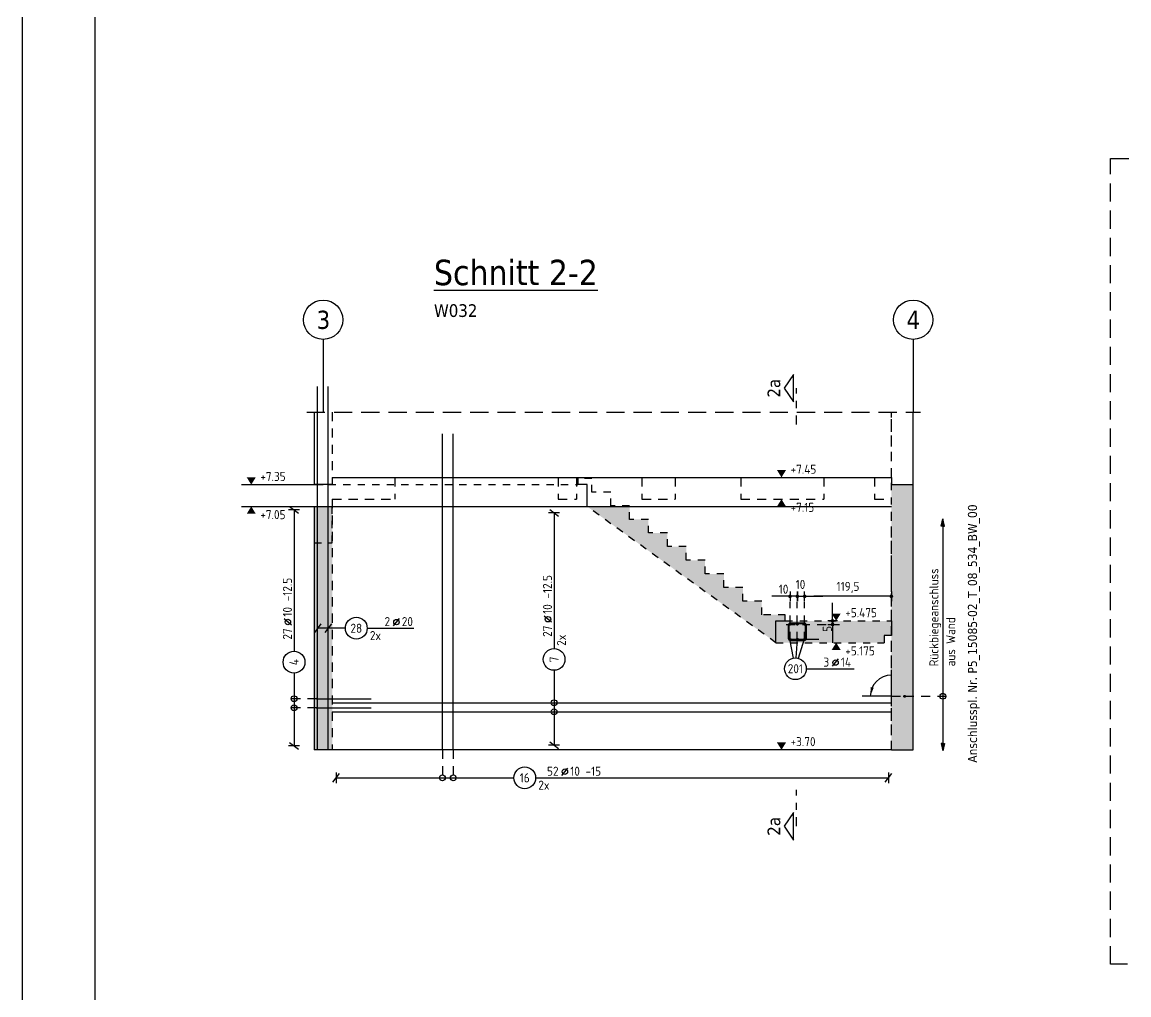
# Model space of a CAD drawing. Extents: x -4 to 75, y 1 to 115.
# Drawn here: x 6 to 21.24, y 16.68 to 30.07 of the extents above; entities that cross this region are included whole.
import ezdxf
from ezdxf.enums import TextEntityAlignment as Align

# ---------------------------------------------------------------- set-up
doc = ezdxf.new("R2010")
doc.units = 0
doc.header["$LTSCALE"] = 0.5
for name, pattern in [('AUSGEZOGEN', [1000.01, 1000, 0.01]), ('DASHDOT2', [0.5, 0.25, -0.125, 0, -0.125]), ('DASHDOTSMALL', [1.05, 0.5, -0.25, 0.05, -0.25]), ('DASHED', [0.75, 0.5, -0.25]), ('HIDDEN', [0.375, 0.25, -0.125]), ('HIDDEN2', [0.187, 0.125, -0.062]), ('PUNKT', [0.175, 0.05, -0.125]), ('STRICHLINIE', [0.75, 0.5, -0.25]), ('STRICHPUNKT2', [0.55, 0.25, -0.125, 0.05, -0.125]), ('VERDECKT', [0.375, 0.25, -0.125])]:
    doc.linetypes.add(name, pattern=pattern)
for name, color, linetype in [('ACHSEN', 7, 'Continuous'), ('AFU', 7, 'Continuous'), ('BETON', 7, 'Continuous'), ('DETAIL', 7, 'Continuous'), ('DRUEBER', 7, 'Continuous'), ('grau_mittel', 7, 'Continuous'), ('HILFE', 7, 'Continuous'), ('koten', 7, 'Continuous'), ('MASSE', 7, 'Continuous'), ('RAHMEN', 7, 'Continuous'), ('RND', 7, 'Continuous'), ('SCHNITTE', 7, 'Continuous'), ('SFP_Achsen', 7, 'Continuous'), ('TEXT', 7, 'Continuous'), ('VERDECKT', 7, 'Continuous')]:
    doc.layers.add(name, color=color, linetype=linetype)
doc.layers.add('NOPLOT', color=7, linetype='Continuous', plot=False)
doc.styles.add('helv', font='tahoma.ttf')
doc.styles.add('txt', font='isocp.shx')
doc.linetypes.add('AFU_50K', pattern='A,0.15,["/",Standard,S=0.2,R=0,X=-0.01,Y=-0.1],0.07,["/",Standard,S=0.2,R=0,X=-0.01,Y=-0.1],0.15', length=0.37)
doc.linetypes.add('AFU_50L', pattern='A,0.75,["/",Standard,S=0.2,R=0,X=-0.01,Y=-0.1],0.07,["/",Standard,S=0.2,R=0,X=-0.01,Y=-0.1],0.75', length=1.57)
doc.dimstyles.new('DOT_I', dxfattribs={"dimscale": 0.5, "dimtxt": 0.25, "dimasz": 0.25, "dimexe": 0.1, "dimexo": 0.3, "dimgap": 0.1, "dimtad": 1, "dimdec": 3, "dimzin": 3, "dimtxsty": 'txt', "dimblk": 'DOT', "dimblk1": 'DOT', "dimblk2": 'DOT', "dimsah": 1, "dimcen": 0.1, "dimse1": 1, "dimse2": 1, "dimazin": 0, "dimtfac": 1, "dimtdec": 4, "dimtix": 1, "dimtmove": 2, "dimatfit": 3, "dimfxl": 0, "dimtvp": 1, "dimtolj": 1, "dimtzin": 0, "dimarcsym": 0})

# ---------------------------------------------------------------- blocks, each defined once
blk = doc.blocks.new('PFEIL')
at = {"color": 7, "linetype": 'Continuous'}
blk.add_solid([(-1, -0.17), (-1, 0.17), (0, 0)], dxfattribs=at)
blk = doc.blocks.new('Pfeillinie')
at = {"layer": 'TEXT', "linetype": 'Continuous'}
blk.add_hatch(color=7, dxfattribs=at).paths.add_polyline_path([(0, 0), (-0.8, 0.2), (-0.8, 0), (-0.8, -0.2)])
at = {"layer": 'TEXT', "color": 7, "linetype": 'Continuous'}
for p, q in [((-0.8, 0), (-0.8, 0.2)), ((-0.8, 0.2), (0, 0)), ((-0.8, 0), (-0.8, -0.2)), ((-0.8, -0.2), (0, 0))]:
    blk.add_line(p, q, dxfattribs=at)
blk = doc.blocks.new('DOT')
at = {"layer": 'MASSE', "color": 7, "linetype": 'Continuous'}
for p, q in [((0, 0), (-1, 0)), ((0, 0.54), (0, -0.54))]:
    blk.add_line(p, q, dxfattribs=at)
at = {"layer": 'MASSE', "color": 7, "linetype": 'Continuous', "const_width": 0.2}
blk.add_lwpolyline([(-0.1, 0, 1), (0.1, 0, 1)], format="xyb", close=True, dxfattribs=at)
blk = doc.blocks.new('*D36')
at = {"layer": 'Defpoints', "color": 0, "linetype": 'AUSGEZOGEN', "transparency": 16777216}
for p in [(16.578, 22.164), (16.578, 22.164), (16.678, 22.164)]:
    blk.add_point(p, dxfattribs=at)
at = {"layer": 'MASSE', "color": 0, "linetype": 'AUSGEZOGEN', "lineweight": -2, "transparency": 16777216}
for p, q in [((16.453, 22.164), (16.328, 22.164)), ((16.678, 22.164), (16.578, 22.164)), ((16.803, 22.164), (16.928, 22.164))]:
    blk.add_line(p, q, dxfattribs=at)
at = {"layer": 'MASSE', "color": 0, "linetype": 'AUSGEZOGEN', "lineweight": -2, "transparency": 16777216, "xscale": 0.125, "yscale": 0.125, "zscale": 0.125}
blk.add_blockref('DOT', (16.578, 22.164), dxfattribs=at)
at = {"layer": 'MASSE', "color": 0, "linetype": 'AUSGEZOGEN', "lineweight": -2, "transparency": 16777216, "xscale": 0.125, "yscale": 0.125, "zscale": 0.125, "rotation": 180}
blk.add_blockref('DOT', (16.678, 22.164), dxfattribs=at)
at = {"layer": 'MASSE', "color": 0, "linetype": 'AUSGEZOGEN', "transparency": 16777216, "insert": (16.488, 22.262), "char_height": 0.125, "attachment_point": 5, "style": 'txt'}
blk.add_mtext('\\A1;10', dxfattribs=at)
blk = doc.blocks.new('*D37')
at = {"layer": 'Defpoints', "color": 0, "linetype": 'AUSGEZOGEN', "transparency": 16777216}
for p in [(16.678, 22.164), (16.778, 22.164), (16.778, 22.164)]:
    blk.add_point(p, dxfattribs=at)
at = {"layer": 'MASSE', "color": 0, "linetype": 'AUSGEZOGEN', "lineweight": -2, "transparency": 16777216}
for p, q in [((16.553, 22.164), (16.428, 22.164)), ((16.678, 22.164), (16.778, 22.164)), ((16.903, 22.164), (17.028, 22.164))]:
    blk.add_line(p, q, dxfattribs=at)
at = {"layer": 'MASSE', "color": 0, "linetype": 'AUSGEZOGEN', "lineweight": -2, "transparency": 16777216, "xscale": 0.125, "yscale": 0.125, "zscale": 0.125}
blk.add_blockref('DOT', (16.678, 22.164), dxfattribs=at)
at = {"layer": 'MASSE', "color": 0, "linetype": 'AUSGEZOGEN', "lineweight": -2, "transparency": 16777216, "xscale": 0.125, "yscale": 0.125, "zscale": 0.125, "rotation": 180}
blk.add_blockref('DOT', (16.778, 22.164), dxfattribs=at)
at = {"layer": 'MASSE', "color": 0, "linetype": 'AUSGEZOGEN', "transparency": 16777216, "insert": (16.721, 22.328), "char_height": 0.125, "attachment_point": 5, "style": 'txt'}
blk.add_mtext('\\A1;10', dxfattribs=at)
blk = doc.blocks.new('RND_LEI')
at = {"layer": 'RND', "color": 7, "linetype": 'Continuous'}
blk.add_line((1.022, 0.066), (1.19, 0.27), dxfattribs=at)
for centre, radius in [((0, 0), 0.3), ((1.106, 0.168), 0.075)]:
    blk.add_circle(centre, radius, dxfattribs=at)
at = {"layer": 'RND', "color": 7, "linetype": 'Continuous', "style": 'txt'}
blk.add_attdef('ANZ', text='', height=0.25, dxfattribs=at).set_placement((0.931, 0.057), align=Align.RIGHT)
for tag, p in [('DUM', (1.253, 0.057)), ('ABSTD', (1.674, 0.057)), ('POSTXT', (0.374, -0.327))]:
    blk.add_attdef(tag, p, '', height=0.25, dxfattribs=at)
blk.add_attdef('POSL', text='', height=0.25, dxfattribs=at).set_placement((0, 0), align=Align.MIDDLE)
blk = doc.blocks.new('*D38')
at = {"layer": 'Defpoints', "color": 0, "linetype": 'AUSGEZOGEN', "transparency": 16777216}
for p in [(17.164, 21.826), (17.164, 21.826), (17.164, 21.776)]:
    blk.add_point(p, dxfattribs=at)
at = {"layer": 'MASSE', "color": 0, "linetype": 'AUSGEZOGEN', "lineweight": -2, "transparency": 16777216}
for p, q in [((17.164, 21.951), (17.164, 22.076)), ((17.164, 21.776), (17.164, 21.826)), ((17.164, 21.651), (17.164, 21.526))]:
    blk.add_line(p, q, dxfattribs=at)
at = {"layer": 'MASSE', "color": 0, "linetype": 'AUSGEZOGEN', "lineweight": -2, "transparency": 16777216, "xscale": 0.125, "yscale": 0.125, "zscale": 0.125}
for p, rotation in [((17.164, 21.826), 270), ((17.164, 21.776), 90)]:
    blk.add_blockref('DOT', p, dxfattribs=dict(at, rotation=rotation))
at = {"layer": 'MASSE', "color": 0, "linetype": 'AUSGEZOGEN', "transparency": 16777216, "insert": (17.091, 21.716), "char_height": 0.125, "attachment_point": 5, "rotation": 90, "style": 'txt'}
blk.add_mtext('\\A1;5', dxfattribs=at)
blk = doc.blocks.new('*D39')
at = {"layer": 'Defpoints', "color": 0, "linetype": 'AUSGEZOGEN', "transparency": 16777216}
for p in [(16.778, 22.164), (16.778, 22.164), (17.973, 22.164)]:
    blk.add_point(p, dxfattribs=at)
at = {"layer": 'MASSE', "color": 0, "linetype": 'AUSGEZOGEN', "lineweight": -2, "transparency": 16777216}
blk.add_line((17.848, 22.164), (16.903, 22.164), dxfattribs=at)
at = {"layer": 'MASSE', "color": 0, "linetype": 'AUSGEZOGEN', "lineweight": -2, "transparency": 16777216, "xscale": 0.125, "yscale": 0.125, "zscale": 0.125, "rotation": 180}
blk.add_blockref('DOT', (16.778, 22.164), dxfattribs=at)
at = {"layer": 'MASSE', "color": 0, "linetype": 'AUSGEZOGEN', "lineweight": -2, "transparency": 16777216, "xscale": 0.125, "yscale": 0.125, "zscale": 0.125}
blk.add_blockref('DOT', (17.973, 22.164), dxfattribs=at)
at = {"layer": 'MASSE', "color": 0, "linetype": 'AUSGEZOGEN', "transparency": 16777216, "insert": (17.375, 22.286), "char_height": 0.125, "attachment_point": 5, "style": 'txt'}
blk.add_mtext('\\A1;119,5', dxfattribs=at)
blk = doc.blocks.new('lei_gre')
at = {"layer": 'RND', "color": 7, "linetype": 'Continuous'}
for p, q in [((-0.09, -0.12), (0.09, 0.12)), ((0, 0.15), (0, -0.15))]:
    blk.add_line(p, q, dxfattribs=at)
blk = doc.blocks.new('SCHN-2')
at = {"layer": 'SCHNITTE', "color": 6, "linetype": 'Continuous'}
blk.add_lwpolyline([(0.378, 0.088), (0, 0.34), (-0.378, 0.088)], close=True, dxfattribs=at)
at = {"layer": 'SCHNITTE', "color": 1, "linetype": 'DASHDOTSMALL', "style": 'helv'}
blk.add_attdef('SCHN-2', text='', height=0.35, dxfattribs=at).set_placement((0, 0.45), align=Align.CENTER)
blk = doc.blocks.new('A0--19')
at = {"layer": 'RAHMEN'}
blk.add_line((0, 84.1), (0, 0), dxfattribs=at)
at = {"layer": 'RAHMEN', "color": 5}
blk.add_line((2, 83.6), (2, 0.5), dxfattribs=at)
blk = doc.blocks.new('okrd_o')
at = {"layer": 'koten', "color": 7, "linetype": 'Continuous'}
blk.add_solid([(-0.125, 0.202), (0.125, 0.202), (0, 0)], dxfattribs=at)
at = {"layer": 'koten', "style": 'txt'}
blk.add_attdef('OKRD', (0.25, 0.1), '', height=0.25, dxfattribs=at)
blk = doc.blocks.new('okrd_u')
at = {"layer": 'koten', "color": 7, "linetype": 'Continuous'}
blk.add_solid([(-0.125, -0.202), (0.125, -0.202), (0, 0)], dxfattribs=at)
at = {"layer": 'koten', "style": 'txt'}
blk.add_attdef('OKRD', (0.25, -0.35), '', height=0.25, dxfattribs=at)

msp = doc.modelspace()

# ---------------------------------------------------------------- hatches: boundary and pattern name
at = {"layer": 'grau_mittel'}
h = msp.add_hatch(color=61, dxfattribs=at)
h.paths.add_polyline_path([(17.9725, 21.826), (17.9725, 20.051), (17.9725, 20.051), (18.2725, 20.051), (18.2725, 23.701), (17.9725, 23.701)])
h.paths.add_polyline_path([(10.0225, 20.051), (10.2725, 20.051), (10.2725, 22.901), (10.0225, 22.901)])
h.paths.add_polyline_path([(10.0225, 22.901), (10.2725, 22.901), (10.2725, 23.401), (10.0225, 23.401)])
msp.add_hatch(color=61, dxfattribs=at).paths.add_polyline_path([(16.5125, 21.826), (16.5125, 21.911), (16.1875, 21.911), (16.1875, 22.0985), (15.9275, 22.0985), (15.9275, 22.286), (15.6675, 22.286), (15.6675, 22.4735), (15.4075, 22.4735), (15.4075, 22.661), (15.1475, 22.661), (15.1475, 22.8485), (14.8875, 22.8485), (14.8875, 23.036), (14.6275, 23.036), (14.6275, 23.2235), (14.3675, 23.2235), (14.3675, 23.401), (13.7825, 23.401), (16.3825, 21.526), (17.8725, 21.526), (17.8725, 21.626), (17.9725, 21.626), (17.9725, 21.826)])

# ---------------------------------------------------------------- linework, layer by layer
at = {"layer": 'ACHSEN', "color": 140, "linetype": 'AUSGEZOGEN'}
for p, q in [((10.1475, 25.701), (10.1475, 24.701)), ((18.2725, 25.701), (18.2725, 24.701))]:
    msp.add_line(p, q, dxfattribs=at)
at = {"layer": 'ACHSEN', "color": 102, "linetype": 'DASHDOT2'}
for p, q in [((16.5775, 21.776), (16.5775, 22.087)), ((16.6775, 21.776), (16.6775, 22.087)), ((16.7775, 21.776), (16.7775, 22.087)), ((16.524, 21.776), (17.2583, 21.776))]:
    msp.add_line(p, q, dxfattribs=at)
at = {"layer": 'AFU', "color": 8, "linetype": 'AFU_50L'}
for p, q in [((10.2725, 23.801), (17.9725, 23.801)), ((17.9725, 23.801), (17.9725, 23.701)), ((10.2725, 23.401), (17.9725, 23.401)), ((17.9725, 20.051), (10.0225, 20.051))]:
    msp.add_line(p, q, dxfattribs=at)
at = {"layer": 'AFU', "color": 8, "linetype": 'AFU_50K'}
for p, q in [((10.2725, 23.801), (10.2725, 23.701)), ((10.2725, 23.701), (10.0225, 23.701)), ((17.9725, 23.701), (18.2725, 23.701)), ((10.0225, 23.401), (10.2725, 23.401)), ((17.9725, 21.826), (17.9725, 21.626)), ((17.9725, 20.051), (18.2725, 20.051))]:
    msp.add_line(p, q, dxfattribs=at)
at = {"layer": 'BETON', "color": 6, "linetype": 'AUSGEZOGEN'}
for p, q in [((10.0225, 24.701), (10.0225, 23.701)), ((18.2725, 20.051), (18.2725, 24.701)), ((9.0225, 23.701), (10.0225, 23.701)), ((9.0225, 23.401), (10.0225, 23.401)), ((10.0225, 23.401), (10.0225, 20.051))]:
    msp.add_line(p, q, dxfattribs=at)
at = {"layer": 'DETAIL', "color": 102, "linetype": 'STRICHLINIE'}
msp.add_lwpolyline([(20.9917, 17.0986), (20.9917, 28.1891), (25.3495, 28.1891), (25.3495, 17.0986)], close=True, dxfattribs=at)
at = {"layer": 'DRUEBER', "color": 7, "linetype": 'PUNKT'}
for p, q in [((17.9725, 21.826), (17.9725, 24.701)), ((13.8475, 23.786), (13.6525, 23.786)), ((13.6525, 23.786), (13.6525, 23.701)), ((13.8475, 23.5985), (13.8475, 23.786)), ((10.0225, 23.701), (13.6525, 23.701)), ((14.1075, 23.5985), (13.8475, 23.5985)), ((14.1075, 23.411), (14.1075, 23.5985)), ((10.2725, 23.401), (13.7825, 23.401)), ((10.2725, 22.901), (10.2725, 23.401)), ((16.3825, 21.526), (13.7825, 23.401)), ((14.3675, 23.411), (14.1075, 23.411)), ((14.3675, 23.2235), (14.3675, 23.411)), ((14.6275, 23.2235), (14.3675, 23.2235)), ((14.6275, 23.036), (14.6275, 23.2235)), ((14.8875, 23.036), (14.6275, 23.036)), ((14.8875, 22.8485), (14.8875, 23.036)), ((10.0225, 22.901), (10.2725, 22.901)), ((15.1475, 22.8485), (14.8875, 22.8485)), ((15.1475, 22.661), (15.1475, 22.8485)), ((15.4075, 22.661), (15.1475, 22.661)), ((15.4075, 22.4735), (15.4075, 22.661)), ((15.6675, 22.4735), (15.4075, 22.4735)), ((15.6675, 22.286), (15.6675, 22.4735)), ((15.9275, 22.286), (15.6675, 22.286)), ((15.9275, 22.0985), (15.9275, 22.286)), ((16.1875, 22.0985), (15.9275, 22.0985)), ((16.1875, 21.911), (16.1875, 22.0985)), ((16.5125, 21.911), (16.1875, 21.911)), ((16.5125, 21.826), (16.5125, 21.911)), ((16.5125, 21.826), (17.9725, 21.826)), ((16.3825, 21.526), (17.8725, 21.526)), ((17.9725, 21.626), (17.8725, 21.626)), ((17.8725, 21.626), (17.8725, 21.526)), ((17.9725, 20.051), (17.9725, 21.626))]:
    msp.add_line(p, q, dxfattribs=at)
at = {"layer": 'HILFE', "color": 102, "linetype": 'DASHED'}
msp.add_line((9.9225, 24.701), (18.3725, 24.701), dxfattribs=at)
at = {"layer": 'NOPLOT', "color": 191, "linetype": 'Continuous'}
for p, q in [((13.7825, 23.701), (13.6525, 23.701)), ((13.7825, 23.401), (13.7825, 23.701)), ((16.3825, 21.526), (16.3825, 21.826)), ((16.3825, 21.826), (16.5125, 21.826)), ((16.3825, 21.526), (16.3825, 21.826)), ((16.3825, 21.826), (16.5125, 21.826))]:
    msp.add_line(p, q, dxfattribs=at)
at = {"layer": 'NOPLOT', "color": 191, "linetype": 'AUSGEZOGEN'}
for p, q in [((16.5775, 21.576), (16.9749, 21.576)), ((16.6775, 21.569), (16.716, 21.569))]:
    msp.add_line(p, q, dxfattribs=at)
for points in [[(16.7725, 21.796), (16.5825, 21.796, 0.4142136), (16.5525, 21.766), (16.5525, 21.586, 0.4142136), (16.5825, 21.556), (16.7725, 21.556, 0.4142136), (16.8025, 21.586), (16.8025, 21.766, 0.4142136)], [(16.7725, 21.786), (16.5825, 21.786, 0.4142136), (16.5625, 21.766), (16.5625, 21.586, 0.4142136), (16.5825, 21.566), (16.7725, 21.566, 0.4142136), (16.7925, 21.586), (16.7925, 21.766, 0.4142136)]]:
    msp.add_lwpolyline(points, format="xyb", close=True, dxfattribs=at)
at = {"layer": 'RND', "color": 7, "linetype": 'AUSGEZOGEN'}
for p, q in [((9.7457, 23.3558), (9.7457, 21.408)), ((13.3272, 23.314), (13.3272, 21.4458)), ((10.7537, 21.7249), (11.3937, 21.7249)), ((9.7457, 21.108), (9.7457, 20.1055)), ((13.3272, 21.1458), (13.3272, 20.1141)), ((16.8008, 21.1676), (17.4608, 21.1676)), ((10.3272, 19.6656), (12.7734, 19.6656)), ((13.0734, 19.6656), (17.9339, 19.6656))]:
    msp.add_line(p, q, dxfattribs=at)
at = {"layer": 'RND', "color": 102, "linetype": 'AUSGEZOGEN'}
for p, q in [((10.4537, 21.7249), (10.0658, 21.7249)), ((16.6232, 21.315), (16.575, 21.5724)), ((16.6622, 21.3172), (16.6817, 21.5737)), ((16.6953, 21.3108), (16.7782, 21.5776))]:
    msp.add_line(p, q, dxfattribs=at)
at = {"layer": 'RND', "color": 7, "linetype": 'HIDDEN2'}
for p, q in [((16.5775, 21.576), (16.5775, 21.776)), ((16.6775, 21.576), (16.6775, 21.776)), ((16.7775, 21.576), (16.7775, 21.776))]:
    msp.add_line(p, q, dxfattribs=at)
at = {"layer": 'RND', "color": 102, "linetype": 'VERDECKT'}
for p, q in [((10.058, 20.7545), (9.6957, 20.7545)), ((18.1566, 20.788), (18.7316, 20.788)), ((10.058, 20.6295), (9.6957, 20.6295)), ((11.7888, 20.051), (11.7888, 19.6156)), ((11.9388, 20.051), (11.9388, 19.6156))]:
    msp.add_line(p, q, dxfattribs=at)
at = {"layer": 'RND', "color": 1, "linetype": 'AUSGEZOGEN'}
for points in [[(10.0714, 20.051), (10.0714, 25.051)], [(10.2149, 20.051), (10.2149, 25.051)], [(11.7888, 20.051), (11.7888, 24.401)], [(11.9388, 20.051), (11.9388, 24.401)], [(10.058, 20.7545), (10.808, 20.7545)], [(10.058, 20.6295), (10.808, 20.6295)], [(10.2725, 20.7), (17.9725, 20.7)], [(10.2725, 20.575), (17.9725, 20.575)]]:
    msp.add_lwpolyline(points, dxfattribs=at)
at = {"layer": 'RND', "color": 102, "linetype": 'AUSGEZOGEN'}
msp.add_lwpolyline([(18.6816, 23.2297), (18.6816, 20.0361)], dxfattribs=at)
at = {"layer": 'RND', "color": 7, "linetype": 'AUSGEZOGEN'}
for points, const_width in [([(16.574, 21.776, 1), (16.581, 21.776, 1)], 0.007), ([(16.674, 21.776, 1), (16.681, 21.776, 1)], 0.007), ([(16.774, 21.776, 1), (16.781, 21.776, 1)], 0.007), ([(16.574, 21.576, -1), (16.581, 21.576, -1)], 0.007), ([(16.674, 21.576, 1), (16.681, 21.576, 1)], 0.007), ([(16.774, 21.576, -1), (16.781, 21.576, -1)], 0.007), ([(10.0518, 20.7545, 1), (10.0643, 20.7545, 1)], 0.0125), ([(10.0518, 20.6295, 1), (10.0643, 20.6295, 1)], 0.0125)]:
    msp.add_lwpolyline(points, format="xyb", close=True, dxfattribs=dict(at, const_width=const_width))
at = {"layer": 'RND', "color": 102, "linetype": 'AUSGEZOGEN'}
for centre in [(16.5775, 21.776), (16.6775, 21.776), (16.7775, 21.776), (16.5775, 21.576), (16.6775, 21.576), (16.7775, 21.576)]:
    msp.add_circle(centre, 0.011, dxfattribs=at)
at = {"layer": 'RND', "color": 7, "linetype": 'AUSGEZOGEN'}
for centre in [(9.7457, 20.7545), (13.3272, 20.7), (18.6816, 20.788), (9.7457, 20.6295), (13.3272, 20.575), (11.7888, 19.6656), (11.9388, 19.6656)]:
    msp.add_circle(centre, 0.04, dxfattribs=at)
at = {"layer": 'SCHNITTE', "color": 6, "linetype": 'STRICHPUNKT2'}
for p, q in [((16.6676, 24.529), (16.6676, 25.029)), ((16.6676, 18.9981), (16.6676, 19.4981))]:
    msp.add_line(p, q, dxfattribs=at)
at = {"layer": 'SFP_Achsen', "color": 7, "linetype": 'AUSGEZOGEN'}
for centre in [(10.1475, 25.9715), (18.2725, 25.9715)]:
    msp.add_circle(centre, 0.2705, dxfattribs=at)
at = {"layer": 'TEXT', "color": 7, "linetype": 'VERDECKT'}
msp.add_line((17.9725, 20.788), (18.1566, 20.788), dxfattribs=at)
at = {"layer": 'TEXT', "color": 1, "linetype": 'AUSGEZOGEN'}
msp.add_lwpolyline([(17.9725, 20.788), (17.5725, 20.788)], dxfattribs=at)
at = {"layer": 'TEXT', "color": 7, "linetype": 'VERDECKT'}
msp.add_circle((18.1566, 20.788), 0.012, dxfattribs=at)
at = {"layer": 'TEXT', "color": 102, "linetype": 'AUSGEZOGEN'}
msp.add_arc((17.9725, 20.788), 0.2904, 90, 180, dxfattribs=at)
at = {"layer": 'VERDECKT', "color": 7, "linetype": 'HIDDEN'}
for p, q in [((10.2725, 24.701), (10.2725, 23.701)), ((17.9725, 23.801), (17.9725, 24.701)), ((10.2725, 23.801), (11.1325, 23.801)), ((11.1325, 23.801), (11.1325, 23.501)), ((13.3825, 23.801), (13.6375, 23.801)), ((13.3825, 23.801), (13.3825, 23.501)), ((13.6375, 23.801), (13.6375, 23.501)), ((14.5375, 23.801), (14.9975, 23.801)), ((14.5375, 23.801), (14.5375, 23.501)), ((14.9975, 23.801), (14.9975, 23.501)), ((15.8975, 23.801), (17.0425, 23.801)), ((15.8975, 23.801), (15.8975, 23.501)), ((17.0425, 23.801), (17.0425, 23.501)), ((17.7425, 23.801), (17.9725, 23.801)), ((17.7425, 23.801), (17.7425, 23.501)), ((10.0225, 23.701), (10.2725, 23.701)), ((10.2725, 23.501), (10.2725, 20.051)), ((10.2725, 23.501), (11.1325, 23.501)), ((13.3825, 23.501), (13.6375, 23.501)), ((14.5375, 23.501), (14.9975, 23.501)), ((15.8975, 23.501), (17.0425, 23.501)), ((17.7425, 23.501), (17.9725, 23.501)), ((17.9725, 20.051), (17.9725, 23.501))]:
    msp.add_line(p, q, dxfattribs=at)

# ---------------------------------------------------------------- block references
at = {"layer": 'koten', "color": 5, "linetype": 'AUSGEZOGEN', "xscale": 0.5, "yscale": 0.5, "zscale": 0.5}
for name, p, values in [('okrd_o', (16.4596, 23.801), {'OKRD': '+7.45'}), ('okrd_u', (16.4596, 23.501), {'OKRD': '+7.15'})]:
    msp.add_blockref(name, p, dxfattribs=at).add_auto_attribs(values)
at = {"layer": 'koten', "color": 7, "linetype": 'AUSGEZOGEN', "xscale": 0.5, "yscale": 0.5, "zscale": 0.5}
for name, p, values in [('okrd_o', (9.1567, 23.701), {'OKRD': '+7.35'}), ('okrd_u', (9.1567, 23.401), {'OKRD': '+7.05'}), ('okrd_o', (17.2129, 21.826), {'OKRD': '+5.475'}), ('okrd_u', (17.2129, 21.526), {'OKRD': '+5.175'}), ('okrd_o', (16.4596, 20.051), {'OKRD': '+3.70'})]:
    msp.add_blockref(name, p, dxfattribs=at).add_auto_attribs(values)
at = {"layer": 'RAHMEN', "color": 191, "linetype": 'AUSGEZOGEN', "xscale": 0.5, "yscale": 0.5, "zscale": 0.5}
msp.add_blockref('A0--19', (6.0012, 1.4073), dxfattribs=at)
at = {"layer": 'RND', "color": 7, "linetype": 'AUSGEZOGEN', "xscale": 0.5, "yscale": 0.5, "zscale": 0.5, "rotation": 270}
for p in [(9.7457, 23.3558), (13.3272, 23.314), (9.7457, 20.1055), (13.3272, 20.1141)]:
    msp.add_blockref('lei_gre', p, dxfattribs=at)
at = {"layer": 'RND', "color": 102, "linetype": 'AUSGEZOGEN'}
for name, p, xscale, yscale, zscale, rotation in [('Pfeillinie', (18.6816, 23.2297), 0.125, 0.125, 0.125, 90), ('lei_gre', (10.0714, 21.7249), 0.5, 0.5, 0.5, 180), ('lei_gre', (10.2149, 21.7249), 0.5, 0.5, 0.5, 180), ('Pfeillinie', (18.6816, 20.0361), 0.125, 0.125, 0.125, 270)]:
    msp.add_blockref(name, p, dxfattribs=dict(at, xscale=xscale, yscale=yscale, zscale=zscale, rotation=rotation))
at = {"layer": 'RND', "color": 7, "linetype": 'AUSGEZOGEN', "xscale": 0.5, "yscale": 0.5, "zscale": 0.5, "rotation": 90}
for p, values in [((9.7457, 21.258), {'POSL': '4', 'DUM': '10', 'ANZ': '27', 'ABSTD': '-12.5'}), ((13.3272, 21.2958), {'POSL': '7', 'DUM': '10', 'ANZ': '27', 'ABSTD': '-12.5', 'POSTXT': '2x'})]:
    msp.add_blockref('RND_LEI', p, dxfattribs=at).add_auto_attribs(values)
at = {"layer": 'RND', "color": 7, "linetype": 'AUSGEZOGEN', "xscale": 0.5, "yscale": 0.5, "zscale": 0.5}
for p, values in [((10.6037, 21.7249), {'POSL': '28', 'DUM': '20', 'ANZ': '2', 'POSTXT': '2x'}), ((16.6508, 21.1676), {'POSL': '201', 'DUM': '14', 'ANZ': '3'}), ((12.9234, 19.6656), {'POSL': '16', 'DUM': '10', 'ANZ': '52', 'ABSTD': '-15', 'POSTXT': '2x'})]:
    msp.add_blockref('RND_LEI', p, dxfattribs=at).add_auto_attribs(values)
for p in [(10.3272, 19.6656), (17.9339, 19.6656)]:
    msp.add_blockref('lei_gre', p, dxfattribs=at)
at = {"layer": 'SCHNITTE', "color": 6, "linetype": 'STRICHPUNKT2', "xscale": 0.5, "yscale": 0.5, "zscale": 0.5, "rotation": 90}
for p in [(16.6676, 25.029), (16.6676, 18.9981)]:
    msp.add_blockref('SCHN-2', p, dxfattribs=at).add_auto_attribs({'SCHN-2': '2a'})
at = {"layer": 'TEXT', "color": 102, "linetype": 'AUSGEZOGEN', "xscale": 0.1250000000000026, "yscale": 0.1250000000000026, "zscale": 0.1250000000000026, "rotation": 257.7590209791267}
msp.add_blockref('PFEIL', (17.6822, 20.788), dxfattribs=at)

# ---------------------------------------------------------------- texts
at = {"layer": 'SFP_Achsen', "color": 6, "linetype": 'AUSGEZOGEN', "style": 'helv'}
for s, p in [('3', (10.0569, 25.8453)), ('4', (18.1819, 25.8453))]:
    msp.add_text(s, height=0.25, dxfattribs=at).set_placement(p)
at = {"layer": 'TEXT', "color": 5, "linetype": 'AUSGEZOGEN', "style": 'helv'}
msp.add_text('%%USchnitt 2-2', height=0.35, dxfattribs=at).set_placement((11.6731, 26.4472))
at = {"layer": 'TEXT', "color": 1, "linetype": 'AUSGEZOGEN', "style": 'helv'}
msp.add_text('W032', height=0.175, dxfattribs=at).set_placement((11.6731, 26.0097))
at = {"layer": 'TEXT', "color": 7, "linetype": 'AUSGEZOGEN'}
for s, style, p in [('Anschlusspl. Nr. P5_15085-02_T_08_534_BW_00', 'helv', (19.1522, 19.8736)), ('Rückbiegeanschluss', 'txt', (18.6209, 21.1998)), ('aus Wand ', 'txt', (18.8523, 21.1998))]:
    msp.add_text(s, height=0.125, rotation=90, dxfattribs=dict(at, style=style)).set_placement(p)

# ---------------------------------------------------------------- dimensions: what is measured, and where the dimension line sits
at = {"layer": 'MASSE', "color": 7, "linetype": 'AUSGEZOGEN'}
for base, p2, picture, middle in [((16.7775, 22.1638), (16.7775, 22.1638), '*D37', (16.7215, 22.3275)), ((16.5775, 22.1638), (16.5775, 22.1638), '*D36', (16.4878, 22.2625))]:
    dim = msp.add_linear_dim(base=base, p1=(16.6775, 22.1638), p2=p2, dimstyle='DOT_I', override={"dimdec": 0, "dimlfac": 100}, dxfattribs=at)
    dim.commit()
    dim.dimension.update_dxf_attribs({"geometry": picture, "text_midpoint": middle, "dimtype": 160})
dim = msp.add_linear_dim(base=(16.7775, 22.1638), p1=(17.9725, 22.1638), p2=(16.7775, 22.1638), dimstyle='DOT_I', override={"dimdec": 1, "dimlfac": 100}, dxfattribs=at)
dim.commit()
dim.dimension.update_dxf_attribs({"geometry": '*D39', "text_midpoint": (17.375, 22.2857)})
dim = msp.add_linear_dim(base=(17.1636, 21.826), p1=(17.1636, 21.776), p2=(17.1636, 21.826), angle=90, dimstyle='DOT_I', override={"dimdec": 0, "dimlfac": 100}, dxfattribs=at)
dim.commit()
dim.dimension.update_dxf_attribs({"geometry": '*D38', "text_midpoint": (17.0911, 21.7161), "dimtype": 160})

doc.saveas('drawing.dxf')
